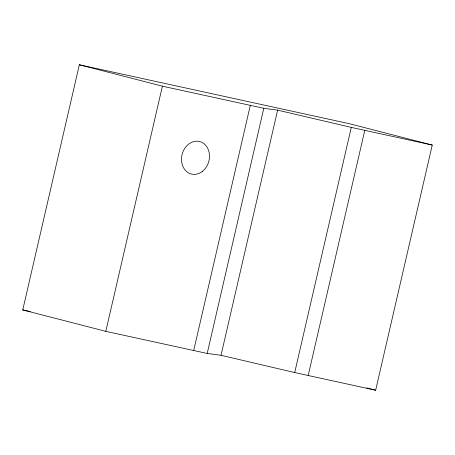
<?xml version="1.0" encoding="UTF-8"?>
<svg xmlns="http://www.w3.org/2000/svg" width="455" height="455" viewBox="0 0 455 455"><rect width="100%" height="100%" fill="white"/><g stroke="black" fill="none" stroke-linecap="round" stroke-linejoin="round"><path stroke-width="0.68" d="M22.75 309.935L79.346 64.775L349.201 123.663L432.25 145.065L375.654 390.225L294.698 372.56L221.022 355.298L207.196 353.461L105.805 331.337L22.75 309.935L30.383 311.601M105.805 331.337L162.401 86.177L79.346 64.775M193.705 350.515L250.301 105.361M207.196 353.461L263.798 108.301L277.624 110.138L351.3 127.4L432.25 145.065M221.022 355.298L277.624 110.138M294.698 372.56L351.3 127.4M308.194 375.5L364.791 130.34M162.401 86.177L263.798 108.301M366.73 387.927L375.654 390.225M202.367 171.427A16.778 13.809 -75.5 0 0 202.634 142.762A16.778 13.809 -75.5 0 0 181.488 159.176A16.778 13.809 -75.5 0 0 202.367 171.427"/></g></svg>
